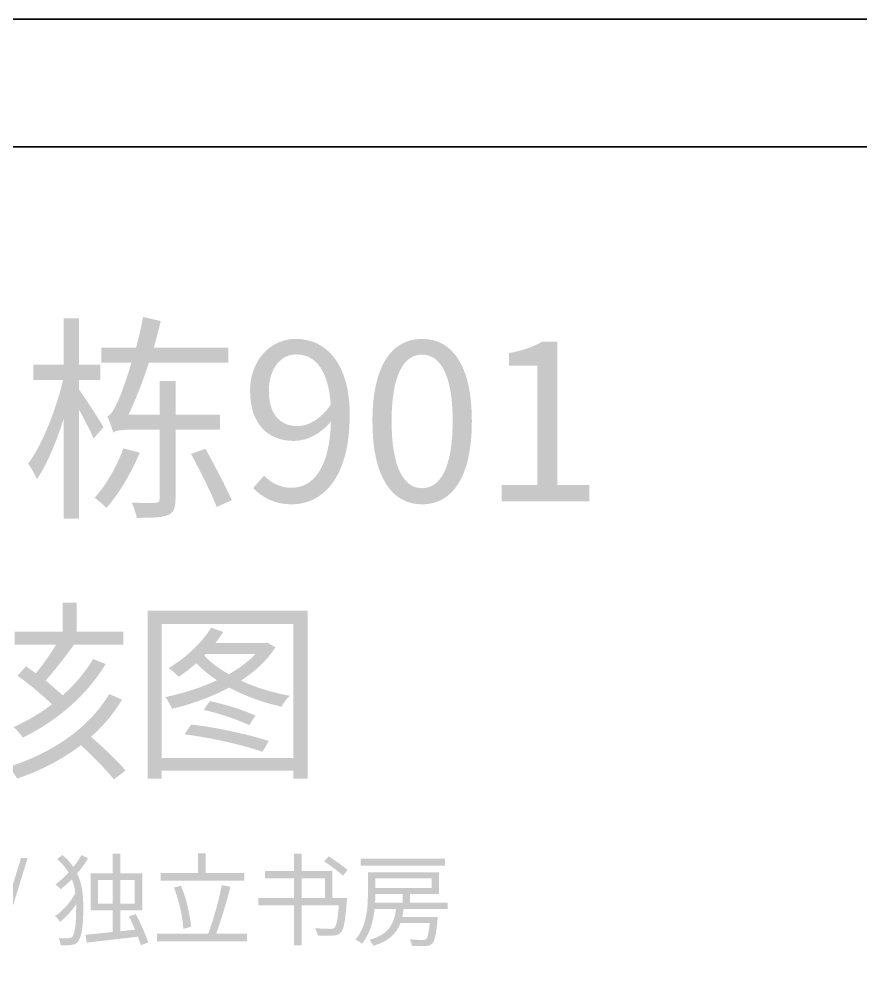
# Model space of a CAD drawing. Header units: millimetres. Extents: x -4600 to 229000, y -4300 to 19460.
# Drawn here: x 21449 to 24083, y 16471 to 19460 of the extents above; entities that cross this region are included whole.
import ezdxf

# ---------------------------------------------------------------- set-up
doc = ezdxf.new("R2010")
doc.units = ezdxf.units.MM
doc.header["$LTSCALE"] = 100
doc.layers.add('A-NOTE', color=7, linetype='Continuous', lineweight=18)
doc.layers.add('A-SHEET', color=7, linetype='Continuous', lineweight=35)

# ---------------------------------------------------------------- blocks, each defined once
blk = doc.blocks.new('A01_SHEET')
at = {"layer": 'A-NOTE'}
h = blk.add_hatch(color=256, dxfattribs=at)
edge = h.paths.add_edge_path()
edge.add_line((21588.8, 18523), (21588.8, 18378.4))
edge.add_line((21588.8, 18378.4), (21494, 18378.4))
edge.add_line((21494, 18378.4), (21494, 18330.6))
edge.add_line((21494, 18330.6), (21586.8, 18330.6))
edge.add_spline(control_points=[(21586.8, 18330.6), (21564.9, 18235.8), (21521.3, 18126), (21477.6, 18068.7)], knot_values=[0, 0, 0, 0, 1, 1, 1, 1], degree=3, periodic=0)
edge.add_spline(control_points=[(21477.6, 18068.7), (21487.2, 18055.7), (21499.5, 18033.9), (21504.9, 18019.6)], knot_values=[0, 0, 0, 0, 1, 1, 1, 1], degree=3, periodic=0)
edge.add_spline(control_points=[(21504.9, 18019.6), (21535.6, 18063.9), (21565.6, 18134.9), (21588.8, 18209.2)], knot_values=[0, 0, 0, 0, 1, 1, 1, 1], degree=3, periodic=0)
edge.add_line((21588.8, 18209.2), (21588.8, 17896.1))
edge.add_line((21588.8, 17896.1), (21637.2, 17896.1))
edge.add_line((21637.2, 17896.1), (21637.2, 18236.5))
edge.add_spline(control_points=[(21637.2, 18236.5), (21655, 18205.1), (21674.1, 18167.6), (21682.3, 18147.1)], knot_values=[0, 0, 0, 0, 1, 1, 1, 1], degree=3, periodic=0)
edge.add_line((21682.3, 18147.1), (21713.6, 18182.6))
edge.add_spline(control_points=[(21713.6, 18182.6), (21702.7, 18201.7), (21654.3, 18277.4), (21637.2, 18299.9)], knot_values=[0, 0, 0, 0, 1, 1, 1, 1], degree=3, periodic=0)
edge.add_line((21637.2, 18299.9), (21637.2, 18330.6))
edge.add_line((21637.2, 18330.6), (21703.4, 18330.6))
edge.add_line((21703.4, 18330.6), (21703.4, 18378.4))
edge.add_line((21703.4, 18378.4), (21637.2, 18378.4))
edge.add_line((21637.2, 18378.4), (21637.2, 18523))
edge.add_line((21637.2, 18523), (21588.8, 18523))
h = blk.add_hatch(color=256, dxfattribs=at)
edge = h.paths.add_edge_path()
edge.add_line((21706.8, 18431.6), (21706.8, 18384.5))
edge.add_line((21706.8, 18384.5), (21801, 18384.5))
edge.add_spline(control_points=[(21801, 18384.5), (21785.3, 18332), (21769.6, 18289.7), (21762.8, 18273.3)], knot_values=[0, 0, 0, 0, 1, 1, 1, 1], degree=3, periodic=0)
edge.add_spline(control_points=[(21762.8, 18273.3), (21748.4, 18242), (21738.2, 18220.1), (21725.2, 18216.7)], knot_values=[0, 0, 0, 0, 1, 1, 1, 1], degree=3, periodic=0)
edge.add_spline(control_points=[(21725.2, 18216.7), (21732.1, 18202.4), (21740.9, 18176.5), (21743.7, 18165.6)], knot_values=[0, 0, 0, 0, 1, 1, 1, 1], degree=3, periodic=0)
edge.add_spline(control_points=[(21743.7, 18165.6), (21749.8, 18171.7), (21772.3, 18175.1), (21803.7, 18175.1)], knot_values=[0, 0, 0, 0, 1, 1, 1, 1], degree=3, periodic=0)
edge.add_line((21803.7, 18175.1), (21888.9, 18175.1))
edge.add_line((21888.9, 18175.1), (21888.9, 17958.2))
edge.add_spline(control_points=[(21888.9, 17958.2), (21888.9, 17948.6), (21886.2, 17946.6), (21876.7, 17945.9), (21867.8, 17945.2), (21836.4, 17945.2), (21801.6, 17946.6)], knot_values=[0, 0, 0, 0, 1, 1, 1, 2, 2, 2, 2], degree=3, periodic=0)
edge.add_spline(control_points=[(21801.6, 17946.6), (21808.5, 17932.3), (21815.3, 17911.8), (21817.3, 17898.8)], knot_values=[0, 0, 0, 0, 1, 1, 1, 1], degree=3, periodic=0)
edge.add_spline(control_points=[(21817.3, 17898.8), (21863.7, 17898.8), (21894.4, 17899.5), (21914.2, 17907)], knot_values=[0, 0, 0, 0, 1, 1, 1, 1], degree=3, periodic=0)
edge.add_spline(control_points=[(21914.2, 17907), (21933.3, 17915.2), (21938.7, 17929.5), (21938.7, 17957.5)], knot_values=[0, 0, 0, 0, 1, 1, 1, 1], degree=3, periodic=0)
edge.add_line((21938.7, 17957.5), (21938.7, 18175.1))
edge.add_line((21938.7, 18175.1), (22077.9, 18175.1))
edge.add_line((22077.9, 18175.1), (22077.9, 18222.2))
edge.add_line((22077.9, 18222.2), (21938.7, 18222.2))
edge.add_line((21938.7, 18222.2), (21938.7, 18327.2))
edge.add_line((21938.7, 18327.2), (21888.9, 18327.2))
edge.add_line((21888.9, 18327.2), (21888.9, 18222.2))
edge.add_line((21888.9, 18222.2), (21792.1, 18222.2))
edge.add_spline(control_points=[(21792.1, 18222.2), (21814.6, 18269.9), (21836.4, 18325.9), (21855.5, 18384.5)], knot_values=[0, 0, 0, 0, 1, 1, 1, 1], degree=3, periodic=0)
edge.add_line((21855.5, 18384.5), (22103.8, 18384.5))
edge.add_line((22103.8, 18384.5), (22103.8, 18431.6))
edge.add_line((22103.8, 18431.6), (21870.5, 18431.6))
edge.add_spline(control_points=[(21870.5, 18431.6), (21878.7, 18459.5), (21886.2, 18487.5), (21892.4, 18514.8)], knot_values=[0, 0, 0, 0, 1, 1, 1, 1], degree=3, periodic=0)
edge.add_line((21892.4, 18514.8), (21837.1, 18527.8))
edge.add_spline(control_points=[(21837.1, 18527.8), (21831.7, 18495.7), (21823.5, 18463), (21815.3, 18431.6)], knot_values=[0, 0, 0, 0, 1, 1, 1, 1], degree=3, periodic=0)
edge.add_line((21815.3, 18431.6), (21706.8, 18431.6))
edge = h.paths.add_edge_path(flags=0)
edge.add_spline(control_points=[(21775.7, 18116.4), (21758, 18066), (21723.2, 18002.5), (21685.7, 17961.6)], knot_values=[0, 0, 0, 0, 1, 1, 1, 1], degree=3, periodic=0)
edge.add_spline(control_points=[(21685.7, 17961.6), (21696.6, 17953.4), (21713.6, 17939.8), (21722.5, 17930.2)], knot_values=[0, 0, 0, 0, 1, 1, 1, 1], degree=3, periodic=0)
edge.add_spline(control_points=[(21722.5, 17930.2), (21763.4, 17975.2), (21802.3, 18044.1), (21826.9, 18102.8)], knot_values=[0, 0, 0, 0, 1, 1, 1, 1], degree=3, periodic=0)
edge.add_line((21826.9, 18102.8), (21775.7, 18116.4))
edge = h.paths.add_edge_path(flags=0)
edge.add_spline(control_points=[(21987.2, 18098.7), (22016.5, 18045.5), (22051.3, 17974.6), (22067.7, 17932.9)], knot_values=[0, 0, 0, 0, 1, 1, 1, 1], degree=3, periodic=0)
edge.add_line((22067.7, 17932.9), (22114.7, 17954.1))
edge.add_spline(control_points=[(22114.7, 17954.1), (22097, 17994.3), (22061.5, 18063.2), (22032.2, 18115.1)], knot_values=[0, 0, 0, 0, 1, 1, 1, 1], degree=3, periodic=0)
edge.add_line((22032.2, 18115.1), (21987.2, 18098.7))
h = blk.add_hatch(color=256, dxfattribs=at)
edge = h.paths.add_edge_path()
edge.add_spline(control_points=[(22302.3, 17941.1), (22395.8, 17941.1), (22483.8, 18018.9), (22483.8, 18221.5), (22483.8, 18380.4), (22411.5, 18458.9), (22315.3, 18458.9), (22237.5, 18458.9), (22172, 18394.1), (22172, 18296.5), (22172, 18193.5), (22226.6, 18139.6), (22309.8, 18139.6), (22351.4, 18139.6), (22394.4, 18163.5), (22425.1, 18200.3)], knot_values=[0, 0, 0, 0, 1, 1, 1, 2, 2, 2, 3, 3, 3, 4, 4, 4, 5, 5, 5, 5], degree=3, periodic=0)
edge.add_spline(control_points=[(22425.1, 18200.3), (22420.3, 18045.5), (22364.4, 17993), (22300.3, 17993), (22267.5, 17993), (22237.5, 18007.3), (22215.7, 18031.2)], knot_values=[0, 0, 0, 0, 1, 1, 1, 2, 2, 2, 2], degree=3, periodic=0)
edge.add_line((22215.7, 18031.2), (22181.6, 17992.3))
edge.add_spline(control_points=[(22181.6, 17992.3), (22209.5, 17963), (22247.7, 17941.1), (22302.3, 17941.1)], knot_values=[0, 0, 0, 0, 1, 1, 1, 1], degree=3, periodic=0)
edge = h.paths.add_edge_path(flags=0)
edge.add_spline(control_points=[(22424.4, 18252.9), (22391, 18205.1), (22353.5, 18186), (22320.1, 18186), (22260.7, 18186), (22230.7, 18229.7), (22230.7, 18296.5), (22230.7, 18365.4), (22267.5, 18410.4), (22316, 18410.4), (22379.4, 18410.4), (22417.6, 18355.9), (22424.4, 18252.9)], knot_values=[0, 0, 0, 0, 1, 1, 1, 2, 2, 2, 3, 3, 3, 4, 4, 4, 4], degree=3, periodic=0)
h = blk.add_hatch(color=256, dxfattribs=at)
edge = h.paths.add_edge_path()
edge.add_spline(control_points=[(22710.2, 17941.1), (22805, 17941.1), (22865.8, 18027.1), (22865.8, 18201.7), (22865.8, 18375), (22805, 18458.9), (22710.2, 18458.9), (22614.7, 18458.9), (22554.7, 18375), (22554.7, 18201.7), (22554.7, 18027.1), (22614.7, 17941.1), (22710.2, 17941.1)], knot_values=[0, 0, 0, 0, 1, 1, 1, 2, 2, 2, 3, 3, 3, 4, 4, 4, 4], degree=3, periodic=0)
edge = h.paths.add_edge_path(flags=0)
edge.add_spline(control_points=[(22710.2, 17991.6), (22653.6, 17991.6), (22614.7, 18055), (22614.7, 18201.7), (22614.7, 18347.7), (22653.6, 18409.8), (22710.2, 18409.8), (22766.8, 18409.8), (22805.7, 18347.7), (22805.7, 18201.7), (22805.7, 18055), (22766.8, 17991.6), (22710.2, 17991.6)], knot_values=[0, 0, 0, 0, 1, 1, 1, 2, 2, 2, 3, 3, 3, 4, 4, 4, 4], degree=3, periodic=0)
h = blk.add_hatch(color=256, dxfattribs=at)
edge = h.paths.add_edge_path()
edge.add_line((22959.2, 17950), (23233.4, 17950))
edge.add_line((23233.4, 17950), (23233.4, 18001.8))
edge.add_line((23233.4, 18001.8), (23133.2, 18001.8))
edge.add_line((23133.2, 18001.8), (23133.2, 18450))
edge.add_line((23133.2, 18450), (23085.4, 18450))
edge.add_spline(control_points=[(23085.4, 18450), (23058.1, 18434.3), (23026.1, 18422.7), (22981.7, 18414.5)], knot_values=[0, 0, 0, 0, 1, 1, 1, 1], degree=3, periodic=0)
edge.add_line((22981.7, 18414.5), (22981.7, 18375))
edge.add_line((22981.7, 18375), (23071.1, 18375))
edge.add_line((23071.1, 18375), (23071.1, 18001.8))
edge.add_line((23071.1, 18001.8), (22959.2, 18001.8))
edge.add_line((22959.2, 18001.8), (22959.2, 17950))
h = blk.add_hatch(color=256, dxfattribs=at)
edge = h.paths.add_edge_path()
edge.add_spline(control_points=[(21681, 17457.1), (21657, 17416.3), (21624.6, 17377.9), (21585.5, 17343.1)], knot_values=[0, 0, 0, 0, 1, 1, 1, 1], degree=3, periodic=0)
edge.add_spline(control_points=[(21585.5, 17343.1), (21571.1, 17356.9), (21552.5, 17373.1), (21532.1, 17389.3)], knot_values=[0, 0, 0, 0, 1, 1, 1, 1], degree=3, periodic=0)
edge.add_spline(control_points=[(21532.1, 17389.3), (21559.7, 17419.9), (21593.3, 17463.8), (21620.4, 17500.4)], knot_values=[0, 0, 0, 0, 1, 1, 1, 1], degree=3, periodic=0)
edge.add_line((21620.4, 17500.4), (21618, 17501.6))
edge.add_line((21618, 17501.6), (21775.8, 17501.6))
edge.add_line((21775.8, 17501.6), (21775.8, 17543))
edge.add_line((21775.8, 17543), (21630, 17543))
edge.add_line((21630, 17543), (21630, 17633))
edge.add_line((21630, 17633), (21586.1, 17633))
edge.add_line((21586.1, 17633), (21586.1, 17543))
edge.add_line((21586.1, 17543), (21435.5, 17543))
edge.add_line((21435.5, 17543), (21435.5, 17501.6))
edge.add_line((21435.5, 17501.6), (21565.1, 17501.6))
edge.add_spline(control_points=[(21565.1, 17501.6), (21547.1, 17472.2), (21523.1, 17438.5), (21502.1, 17412.1)], knot_values=[0, 0, 0, 0, 1, 1, 1, 1], degree=3, periodic=0)
edge.add_line((21502.1, 17412.1), (21470.9, 17434.3))
edge.add_line((21470.9, 17434.3), (21444.5, 17404.3))
edge.add_spline(control_points=[(21444.5, 17404.3), (21480.5, 17379.1), (21523.7, 17343.1), (21551.9, 17314.9)], knot_values=[0, 0, 0, 0, 1, 1, 1, 1], degree=3, periodic=0)
edge.add_spline(control_points=[(21551.9, 17314.9), (21514.7, 17286.7), (21473.9, 17262.1), (21431.9, 17244.1)], knot_values=[0, 0, 0, 0, 1, 1, 1, 1], degree=3, periodic=0)
edge.add_spline(control_points=[(21431.9, 17244.1), (21442.1, 17235.6), (21454.7, 17221.2), (21460.7, 17211)], knot_values=[0, 0, 0, 0, 1, 1, 1, 1], degree=3, periodic=0)
edge.add_spline(control_points=[(21460.7, 17211), (21566.9, 17261.5), (21663, 17345.5), (21720, 17440.9)], knot_values=[0, 0, 0, 0, 1, 1, 1, 1], degree=3, periodic=0)
edge.add_line((21720, 17440.9), (21681, 17457.1))
edge = h.paths.add_edge_path(flags=0)
edge.add_spline(control_points=[(21731.4, 17347.3), (21669.6, 17242.9), (21553.7, 17161.8), (21415.7, 17119.2)], knot_values=[0, 0, 0, 0, 1, 1, 1, 1], degree=3, periodic=0)
edge.add_spline(control_points=[(21415.7, 17119.2), (21426.5, 17109), (21437.3, 17093.4), (21443.3, 17082.6)], knot_values=[0, 0, 0, 0, 1, 1, 1, 1], degree=3, periodic=0)
edge.add_spline(control_points=[(21443.3, 17082.6), (21517.7, 17107.8), (21585.5, 17143.2), (21642.6, 17187)], knot_values=[0, 0, 0, 0, 1, 1, 1, 1], degree=3, periodic=0)
edge.add_spline(control_points=[(21642.6, 17187), (21681.6, 17151.6), (21723.6, 17108.4), (21745.8, 17080.2)], knot_values=[0, 0, 0, 0, 1, 1, 1, 1], degree=3, periodic=0)
edge.add_line((21745.8, 17080.2), (21782.4, 17107.8))
edge.add_spline(control_points=[(21782.4, 17107.8), (21758.4, 17136.6), (21714, 17179.2), (21674.4, 17213.4)], knot_values=[0, 0, 0, 0, 1, 1, 1, 1], degree=3, periodic=0)
edge.add_spline(control_points=[(21674.4, 17213.4), (21713.4, 17248.3), (21745.8, 17286.7), (21771.6, 17329.9)], knot_values=[0, 0, 0, 0, 1, 1, 1, 1], degree=3, periodic=0)
edge.add_line((21771.6, 17329.9), (21731.4, 17347.3))
h = blk.add_hatch(color=256, dxfattribs=at)
h.paths.add_polyline_path([(21852.1, 17607.8), (21852.1, 17082), (21895.3, 17082), (21895.3, 17107.2), (22307.1, 17107.2), (22307.1, 17082), (22352.1, 17082), (22352.1, 17607.8), (21852.1, 17607.8)])
h.paths.add_polyline_path([(21895.3, 17147.4), (21895.3, 17567), (22307.1, 17567), (22307.1, 17147.4), (21895.3, 17147.4)], flags=0)
edge = h.paths.add_edge_path(flags=0)
edge.add_spline(control_points=[(22050.2, 17555), (22020.1, 17505.8), (21968.5, 17458.9), (21916.9, 17428.3)], knot_values=[0, 0, 0, 0, 1, 1, 1, 1], degree=3, periodic=0)
edge.add_spline(control_points=[(21916.9, 17428.3), (21926.5, 17422.3), (21942.1, 17408.5), (21948.7, 17401.3)], knot_values=[0, 0, 0, 0, 1, 1, 1, 1], degree=3, periodic=0)
edge.add_spline(control_points=[(21948.7, 17401.3), (21966.7, 17413.3), (21985.3, 17427.7), (22003.9, 17443.9)], knot_values=[0, 0, 0, 0, 1, 1, 1, 1], degree=3, periodic=0)
edge.add_spline(control_points=[(22003.9, 17443.9), (22021.9, 17424.7), (22044.1, 17406.7), (22068.2, 17390.5)], knot_values=[0, 0, 0, 0, 1, 1, 1, 1], degree=3, periodic=0)
edge.add_spline(control_points=[(22068.2, 17390.5), (22017.1, 17366.5), (21959.5, 17348.5), (21906.1, 17337.7)], knot_values=[0, 0, 0, 0, 1, 1, 1, 1], degree=3, periodic=0)
edge.add_spline(control_points=[(21906.1, 17337.7), (21913.9, 17329.3), (21923.5, 17311.9), (21927.7, 17301.1)], knot_values=[0, 0, 0, 0, 1, 1, 1, 1], degree=3, periodic=0)
edge.add_spline(control_points=[(21927.7, 17301.1), (21986.5, 17314.9), (22049.5, 17337.1), (22106.6, 17367.7)], knot_values=[0, 0, 0, 0, 1, 1, 1, 1], degree=3, periodic=0)
edge.add_spline(control_points=[(22106.6, 17367.7), (22156.4, 17340.7), (22213.4, 17320.3), (22270.5, 17307.7)], knot_values=[0, 0, 0, 0, 1, 1, 1, 1], degree=3, periodic=0)
edge.add_spline(control_points=[(22270.5, 17307.7), (22275.9, 17318.5), (22287.3, 17334.1), (22295.7, 17341.9)], knot_values=[0, 0, 0, 0, 1, 1, 1, 1], degree=3, periodic=0)
edge.add_spline(control_points=[(22295.7, 17341.9), (22242.8, 17351.5), (22190, 17367.7), (22143.2, 17389.3)], knot_values=[0, 0, 0, 0, 1, 1, 1, 1], degree=3, periodic=0)
edge.add_spline(control_points=[(22143.2, 17389.3), (22188.2, 17418.7), (22226, 17452.9), (22251.2, 17493.8)], knot_values=[0, 0, 0, 0, 1, 1, 1, 1], degree=3, periodic=0)
edge.add_line((22251.2, 17493.8), (22225.4, 17508.8))
edge.add_line((22225.4, 17508.8), (22218.8, 17507))
edge.add_line((22218.8, 17507), (22063.4, 17507))
edge.add_spline(control_points=[(22063.4, 17507), (22072.4, 17518.4), (22080.8, 17529.8), (22088, 17541.8)], knot_values=[0, 0, 0, 0, 1, 1, 1, 1], degree=3, periodic=0)
edge.add_line((22088, 17541.8), (22050.2, 17555))
edge = h.paths.add_edge_path(flags=0)
edge.add_line((22028.5, 17468), (22032.7, 17472.2))
edge.add_line((22032.7, 17472.2), (22188.2, 17472.2))
edge.add_spline(control_points=[(22188.2, 17472.2), (22166.6, 17448.7), (22137.8, 17427.7), (22105.4, 17409.1)], knot_values=[0, 0, 0, 0, 1, 1, 1, 1], degree=3, periodic=0)
edge.add_spline(control_points=[(22105.4, 17409.1), (22074.8, 17426.5), (22048.3, 17446.3), (22028.5, 17468)], knot_values=[0, 0, 0, 0, 1, 1, 1, 1], degree=3, periodic=0)
edge = h.paths.add_edge_path(flags=0)
edge.add_spline(control_points=[(21966.7, 17221.2), (22049.5, 17211), (22153.4, 17187), (22211, 17166.6)], knot_values=[0, 0, 0, 0, 1, 1, 1, 1], degree=3, periodic=0)
edge.add_line((22211, 17166.6), (22230.8, 17200.2))
edge.add_spline(control_points=[(22230.8, 17200.2), (22172.6, 17219.4), (22068.8, 17242.9), (21987.7, 17251.9)], knot_values=[0, 0, 0, 0, 1, 1, 1, 1], degree=3, periodic=0)
edge.add_line((21987.7, 17251.9), (21966.7, 17221.2))
edge = h.paths.add_edge_path(flags=0)
edge.add_spline(control_points=[(22026.7, 17297.5), (22074.8, 17287.3), (22136, 17266.3), (22169.6, 17249.5)], knot_values=[0, 0, 0, 0, 1, 1, 1, 1], degree=3, periodic=0)
edge.add_line((22169.6, 17249.5), (22188.2, 17280.1))
edge.add_spline(control_points=[(22188.2, 17280.1), (22154.6, 17295.7), (22094, 17315.5), (22045.9, 17325.1)], knot_values=[0, 0, 0, 0, 1, 1, 1, 1], degree=3, periodic=0)
edge.add_line((22045.9, 17325.1), (22026.7, 17297.5))
for points in [[(21361.3, 16528.8), (21382.3, 16528.8), (21476.2, 16834.1), (21455.5, 16834.1), (21361.3, 16528.8)], [(22009, 16848.6), (22009, 16786.8), (21891.9, 16786.8), (21891.9, 16763.5), (22153.9, 16763.5), (22153.9, 16786.8), (22033.4, 16786.8), (22033.4, 16848.6), (22009, 16848.6)], [(22517.9, 16831.6), (22517.9, 16810.3), (22781.5, 16810.3), (22781.5, 16831.6), (22517.9, 16831.6)]]:
    blk.add_hatch(color=256, dxfattribs=at).paths.add_polyline_path(points)
h = blk.add_hatch(color=256, dxfattribs=at)
edge = h.paths.add_edge_path()
edge.add_spline(control_points=[(21644.4, 16843.2), (21637.8, 16831), (21629.3, 16818.1), (21619.2, 16805.9)], knot_values=[0, 0, 0, 0, 1, 1, 1, 1], degree=3, periodic=0)
edge.add_spline(control_points=[(21619.2, 16805.9), (21610.5, 16818.8), (21599.2, 16831.3), (21584.7, 16843.6)], knot_values=[0, 0, 0, 0, 1, 1, 1, 1], degree=3, periodic=0)
edge.add_line((21584.7, 16843.6), (21568.1, 16831))
edge.add_spline(control_points=[(21568.1, 16831), (21583.8, 16817.2), (21595.7, 16803.1), (21604.2, 16788.3)], knot_values=[0, 0, 0, 0, 1, 1, 1, 1], degree=3, periodic=0)
edge.add_spline(control_points=[(21604.2, 16788.3), (21591.3, 16774.5), (21577.5, 16761.7), (21563.1, 16751.3)], knot_values=[0, 0, 0, 0, 1, 1, 1, 1], degree=3, periodic=0)
edge.add_spline(control_points=[(21563.1, 16751.3), (21568.4, 16747.5), (21575.6, 16740.9), (21579.4, 16736.2)], knot_values=[0, 0, 0, 0, 1, 1, 1, 1], degree=3, periodic=0)
edge.add_spline(control_points=[(21579.4, 16736.2), (21591.3, 16745.7), (21603.2, 16756.3), (21614.5, 16767.6)], knot_values=[0, 0, 0, 0, 1, 1, 1, 1], degree=3, periodic=0)
edge.add_spline(control_points=[(21614.5, 16767.6), (21620.2, 16753.5), (21623.6, 16738.8), (21625.5, 16723.7)], knot_values=[0, 0, 0, 0, 1, 1, 1, 1], degree=3, periodic=0)
edge.add_spline(control_points=[(21625.5, 16723.7), (21610.8, 16696.4), (21585, 16666.9), (21561.8, 16652.1)], knot_values=[0, 0, 0, 0, 1, 1, 1, 1], degree=3, periodic=0)
edge.add_spline(control_points=[(21561.8, 16652.1), (21567.5, 16647.8), (21574.1, 16639.6), (21577.8, 16634.3)], knot_values=[0, 0, 0, 0, 1, 1, 1, 1], degree=3, periodic=0)
edge.add_spline(control_points=[(21577.8, 16634.3), (21594.8, 16647.4), (21613, 16667.5), (21628, 16688.9)], knot_values=[0, 0, 0, 0, 1, 1, 1, 1], degree=3, periodic=0)
edge.add_line((21628, 16688.9), (21628, 16678.8))
edge.add_spline(control_points=[(21628, 16678.8), (21628, 16637.4), (21624.9, 16599.4), (21617.1, 16588.8), (21614.5, 16585.3), (21611.4, 16584.1), (21606.7, 16583.4), (21599.8, 16582.5), (21587.6, 16582.5), (21572.5, 16583.4)], knot_values=[0, 0, 0, 0, 1, 1, 1, 2, 2, 2, 3, 3, 3, 3], degree=3, periodic=0)
edge.add_spline(control_points=[(21572.5, 16583.4), (21576.6, 16576.8), (21579.1, 16568.4), (21579.4, 16560.8)], knot_values=[0, 0, 0, 0, 1, 1, 1, 1], degree=3, periodic=0)
edge.add_spline(control_points=[(21579.4, 16560.8), (21592.6, 16560.2), (21605.4, 16560.5), (21616.1, 16562.4)], knot_values=[0, 0, 0, 0, 1, 1, 1, 1], degree=3, periodic=0)
edge.add_spline(control_points=[(21616.1, 16562.4), (21624, 16563.7), (21629.9, 16567.1), (21634, 16572.8)], knot_values=[0, 0, 0, 0, 1, 1, 1, 1], degree=3, periodic=0)
edge.add_spline(control_points=[(21634, 16572.8), (21646.9, 16590), (21650.3, 16632.4), (21650.3, 16678.2), (21650.3, 16715.5), (21647.5, 16751.6), (21630.9, 16785.5)], knot_values=[0, 0, 0, 0, 1, 1, 1, 2, 2, 2, 2], degree=3, periodic=0)
edge.add_spline(control_points=[(21630.9, 16785.5), (21644, 16800.6), (21655.6, 16816.9), (21665.1, 16832.9)], knot_values=[0, 0, 0, 0, 1, 1, 1, 1], degree=3, periodic=0)
edge.add_line((21665.1, 16832.9), (21644.4, 16843.2))
h = blk.add_hatch(color=256, dxfattribs=at)
edge = h.paths.add_edge_path()
edge.add_line((21673.2, 16786.4), (21673.2, 16670.3))
edge.add_line((21673.2, 16670.3), (21742.3, 16670.3))
edge.add_line((21742.3, 16670.3), (21742.3, 16602.3))
edge.add_line((21742.3, 16602.3), (21656.9, 16593.8))
edge.add_line((21656.9, 16593.8), (21661.3, 16569.3))
edge.add_spline(control_points=[(21661.3, 16569.3), (21703.3, 16574), (21763.6, 16580.6), (21821, 16587.8)], knot_values=[0, 0, 0, 0, 1, 1, 1, 1], degree=3, periodic=0)
edge.add_spline(control_points=[(21821, 16587.8), (21824.8, 16577.8), (21827.9, 16568.7), (21830.1, 16561.2)], knot_values=[0, 0, 0, 0, 1, 1, 1, 1], degree=3, periodic=0)
edge.add_line((21830.1, 16561.2), (21853.6, 16569.6))
edge.add_spline(control_points=[(21853.6, 16569.6), (21846.1, 16592.2), (21829.2, 16629.9), (21814.7, 16658.4)], knot_values=[0, 0, 0, 0, 1, 1, 1, 1], degree=3, periodic=0)
edge.add_line((21814.7, 16658.4), (21793.1, 16651.8))
edge.add_spline(control_points=[(21793.1, 16651.8), (21799.4, 16639), (21805.9, 16624.2), (21812.2, 16609.8)], knot_values=[0, 0, 0, 0, 1, 1, 1, 1], degree=3, periodic=0)
edge.add_line((21812.2, 16609.8), (21765.8, 16604.8))
edge.add_line((21765.8, 16604.8), (21765.8, 16670.3))
edge.add_line((21765.8, 16670.3), (21835.1, 16670.3))
edge.add_line((21835.1, 16670.3), (21835.1, 16786.4))
edge.add_line((21835.1, 16786.4), (21765.8, 16786.4))
edge.add_line((21765.8, 16786.4), (21765.8, 16847.9))
edge.add_line((21765.8, 16847.9), (21742.3, 16847.9))
edge.add_line((21742.3, 16847.9), (21742.3, 16786.4))
edge.add_line((21742.3, 16786.4), (21673.2, 16786.4))
h.paths.add_polyline_path([(21696.4, 16765.7), (21742.3, 16765.7), (21742.3, 16691.4), (21696.4, 16691.4), (21696.4, 16765.7)], flags=0)
h.paths.add_polyline_path([(21765.8, 16765.7), (21811, 16765.7), (21811, 16691.4), (21765.8, 16691.4), (21765.8, 16765.7)], flags=0)
h = blk.add_hatch(color=256, dxfattribs=at)
edge = h.paths.add_edge_path()
edge.add_line((22218.3, 16793.7), (22218.3, 16770.8))
edge.add_line((22218.3, 16770.8), (22309.9, 16770.8))
edge.add_line((22309.9, 16770.8), (22309.9, 16708.9))
edge.add_line((22309.9, 16708.9), (22197.5, 16708.9))
edge.add_line((22197.5, 16708.9), (22197.5, 16686.4))
edge.add_line((22197.5, 16686.4), (22309.9, 16686.4))
edge.add_line((22309.9, 16686.4), (22309.9, 16560.2))
edge.add_line((22309.9, 16560.2), (22333.7, 16560.2))
edge.add_line((22333.7, 16560.2), (22333.7, 16686.4))
edge.add_line((22333.7, 16686.4), (22449.8, 16686.4))
edge.add_spline(control_points=[(22449.8, 16686.4), (22446.4, 16640.9), (22442, 16621.1), (22435.7, 16615.4), (22432.6, 16612.6), (22429.1, 16612.3), (22422.5, 16612.3), (22415.3, 16612.3), (22394.9, 16612.6), (22375.1, 16614.5)], knot_values=[0, 0, 0, 0, 1, 1, 1, 2, 2, 2, 3, 3, 3, 3], degree=3, periodic=0)
edge.add_spline(control_points=[(22375.1, 16614.5), (22379.5, 16607.9), (22382.7, 16598.5), (22383.3, 16591.6)], knot_values=[0, 0, 0, 0, 1, 1, 1, 1], degree=3, periodic=0)
edge.add_spline(control_points=[(22383.3, 16591.6), (22402.4, 16590.6), (22421.3, 16590.3), (22431, 16591)], knot_values=[0, 0, 0, 0, 1, 1, 1, 1], degree=3, periodic=0)
edge.add_spline(control_points=[(22431, 16591), (22442, 16591.9), (22449.2, 16593.8), (22455.5, 16600.7)], knot_values=[0, 0, 0, 0, 1, 1, 1, 1], degree=3, periodic=0)
edge.add_spline(control_points=[(22455.5, 16600.7), (22464.9, 16609.8), (22469.9, 16635.2), (22474.6, 16698.3)], knot_values=[0, 0, 0, 0, 1, 1, 1, 1], degree=3, periodic=0)
edge.add_spline(control_points=[(22474.6, 16698.3), (22474.9, 16701.7), (22475.6, 16708.9), (22475.6, 16708.9)], knot_values=[0, 0, 0, 0, 1, 1, 1, 1], degree=3, periodic=0)
edge.add_line((22475.6, 16708.9), (22429.7, 16708.9))
edge.add_line((22429.7, 16708.9), (22429.7, 16793.7))
edge.add_line((22429.7, 16793.7), (22333.7, 16793.7))
edge.add_line((22333.7, 16793.7), (22333.7, 16847.6))
edge.add_line((22333.7, 16847.6), (22309.9, 16847.6))
edge.add_line((22309.9, 16847.6), (22309.9, 16793.7))
edge.add_line((22309.9, 16793.7), (22218.3, 16793.7))
h.paths.add_polyline_path([(22333.7, 16708.9), (22333.7, 16770.8), (22406.5, 16770.8), (22406.5, 16708.9), (22333.7, 16708.9)], flags=0)
edge = h.paths.add_edge_path(flags=0)
edge.add_spline(control_points=[(22403.7, 16823.5), (22423.8, 16810), (22449.8, 16790.8), (22462.7, 16778.6)], knot_values=[0, 0, 0, 0, 1, 1, 1, 1], degree=3, periodic=0)
edge.add_line((22462.7, 16778.6), (22477.1, 16796.5))
edge.add_spline(control_points=[(22477.1, 16796.5), (22463.9, 16808.1), (22437.3, 16826.6), (22417.8, 16839.2)], knot_values=[0, 0, 0, 0, 1, 1, 1, 1], degree=3, periodic=0)
edge.add_line((22417.8, 16839.2), (22403.7, 16823.5))
h = blk.add_hatch(color=256, dxfattribs=at)
edge = h.paths.add_edge_path()
edge.add_line((22540.5, 16789), (22540.5, 16719))
edge.add_spline(control_points=[(22540.5, 16719), (22540.5, 16676.6), (22536.4, 16619.5), (22501.6, 16578.7)], knot_values=[0, 0, 0, 0, 1, 1, 1, 1], degree=3, periodic=0)
edge.add_spline(control_points=[(22501.6, 16578.7), (22507.6, 16576.5), (22517.6, 16569.6), (22521.7, 16565.5)], knot_values=[0, 0, 0, 0, 1, 1, 1, 1], degree=3, periodic=0)
edge.add_spline(control_points=[(22521.7, 16565.5), (22547.1, 16596), (22557.8, 16637.1), (22561.5, 16674.7)], knot_values=[0, 0, 0, 0, 1, 1, 1, 1], degree=3, periodic=0)
edge.add_line((22561.5, 16674.7), (22628.7, 16674.7))
edge.add_spline(control_points=[(22628.7, 16674.7), (22622.7, 16628), (22607, 16594.4), (22544.6, 16577.2)], knot_values=[0, 0, 0, 0, 1, 1, 1, 1], degree=3, periodic=0)
edge.add_spline(control_points=[(22544.6, 16577.2), (22549.3, 16573.1), (22555.6, 16564.6), (22557.8, 16559.3)], knot_values=[0, 0, 0, 0, 1, 1, 1, 1], degree=3, periodic=0)
edge.add_spline(control_points=[(22557.8, 16559.3), (22606.7, 16573.7), (22630.2, 16597.9), (22642.5, 16630.8)], knot_values=[0, 0, 0, 0, 1, 1, 1, 1], degree=3, periodic=0)
edge.add_line((22642.5, 16630.8), (22734.1, 16630.8))
edge.add_spline(control_points=[(22734.1, 16630.8), (22731, 16598.5), (22727.2, 16584.7), (22722.5, 16580.3)], knot_values=[0, 0, 0, 0, 1, 1, 1, 1], degree=3, periodic=0)
edge.add_spline(control_points=[(22722.5, 16580.3), (22719.7, 16577.8), (22716.5, 16577.5), (22710.9, 16577.5), (22704.9, 16577.5), (22688.6, 16577.8), (22671.7, 16579.4)], knot_values=[0, 0, 0, 0, 1, 1, 1, 2, 2, 2, 2], degree=3, periodic=0)
edge.add_spline(control_points=[(22671.7, 16579.4), (22675.1, 16573.7), (22677.6, 16565.2), (22677.9, 16559.3)], knot_values=[0, 0, 0, 0, 1, 1, 1, 1], degree=3, periodic=0)
edge.add_spline(control_points=[(22677.9, 16559.3), (22695.5, 16558.3), (22712.5, 16558), (22720.6, 16558.6), (22729.7, 16559.3), (22736, 16560.8), (22741.6, 16566.2)], knot_values=[0, 0, 0, 0, 1, 1, 1, 2, 2, 2, 2], degree=3, periodic=0)
edge.add_spline(control_points=[(22741.6, 16566.2), (22749.5, 16574.3), (22754.2, 16593.8), (22758.3, 16640.2)], knot_values=[0, 0, 0, 0, 1, 1, 1, 1], degree=3, periodic=0)
edge.add_spline(control_points=[(22758.3, 16640.2), (22758.6, 16643), (22758.9, 16649.6), (22758.9, 16649.6)], knot_values=[0, 0, 0, 0, 1, 1, 1, 1], degree=3, periodic=0)
edge.add_line((22758.9, 16649.6), (22647.8, 16649.6))
edge.add_spline(control_points=[(22647.8, 16649.6), (22649.7, 16657.5), (22651.3, 16666), (22652.2, 16674.7)], knot_values=[0, 0, 0, 0, 1, 1, 1, 1], degree=3, periodic=0)
edge.add_line((22652.2, 16674.7), (22789.6, 16674.7))
edge.add_line((22789.6, 16674.7), (22789.6, 16693.9))
edge.add_line((22789.6, 16693.9), (22672.3, 16693.9))
edge.add_line((22672.3, 16693.9), (22672.3, 16721.5))
edge.add_line((22672.3, 16721.5), (22763.3, 16721.5))
edge.add_line((22763.3, 16721.5), (22763.3, 16789))
edge.add_line((22763.3, 16789), (22540.5, 16789))
h.paths.add_polyline_path([(22563.7, 16770.8), (22740.1, 16770.8), (22740.1, 16739.7), (22563.7, 16739.7), (22563.7, 16770.8)], flags=0)
edge = h.paths.add_edge_path(flags=0)
edge.add_line((22563.7, 16721.5), (22649.1, 16721.5))
edge.add_line((22649.1, 16721.5), (22649.1, 16693.9))
edge.add_line((22649.1, 16693.9), (22563.1, 16693.9))
edge.add_spline(control_points=[(22563.1, 16693.9), (22563.4, 16702.7), (22563.7, 16710.8), (22563.7, 16718.7)], knot_values=[0, 0, 0, 0, 1, 1, 1, 1], degree=3, periodic=0)
edge.add_line((22563.7, 16718.7), (22563.7, 16721.5))
h = blk.add_hatch(color=256, dxfattribs=at)
edge = h.paths.add_edge_path()
edge.add_spline(control_points=[(22083.6, 16749.1), (22074.5, 16702.7), (22056.7, 16637.4), (22041, 16596.9)], knot_values=[0, 0, 0, 0, 1, 1, 1, 1], degree=3, periodic=0)
edge.add_line((22041, 16596.9), (21881.3, 16596.9))
edge.add_line((21881.3, 16596.9), (21881.3, 16573.7))
edge.add_line((21881.3, 16573.7), (22162.7, 16573.7))
edge.add_line((22162.7, 16573.7), (22162.7, 16596.9))
edge.add_line((22162.7, 16596.9), (22065.8, 16596.9))
edge.add_spline(control_points=[(22065.8, 16596.9), (22080.8, 16637.1), (22098.4, 16696.4), (22110.6, 16744.1)], knot_values=[0, 0, 0, 0, 1, 1, 1, 1], degree=3, periodic=0)
edge.add_line((22110.6, 16744.1), (22083.6, 16749.1))
edge = h.paths.add_edge_path(flags=0)
edge.add_spline(control_points=[(21934, 16741.6), (21949.7, 16700.8), (21961.6, 16647.1), (21963.2, 16612.6)], knot_values=[0, 0, 0, 0, 1, 1, 1, 1], degree=3, periodic=0)
edge.add_line((21963.2, 16612.6), (21987.3, 16618.6))
edge.add_spline(control_points=[(21987.3, 16618.6), (21984.8, 16653.4), (21972.9, 16705.8), (21956.2, 16747.2)], knot_values=[0, 0, 0, 0, 1, 1, 1, 1], degree=3, periodic=0)
edge.add_line((21956.2, 16747.2), (21934, 16741.6))
at = {"layer": 'A-SHEET'}
for points in [[(-4600, -4300), (29000, -4300), (29000, 19460), (-4600, 19460)], [(-4200, -3900), (28600, -3900), (28600, 19060), (-4200, 19060)]]:
    blk.add_lwpolyline(points, close=True, dxfattribs=at)

msp = doc.modelspace()

# ---------------------------------------------------------------- block references
msp.add_blockref('A01_SHEET', (0, 0))

doc.saveas('drawing.dxf')
